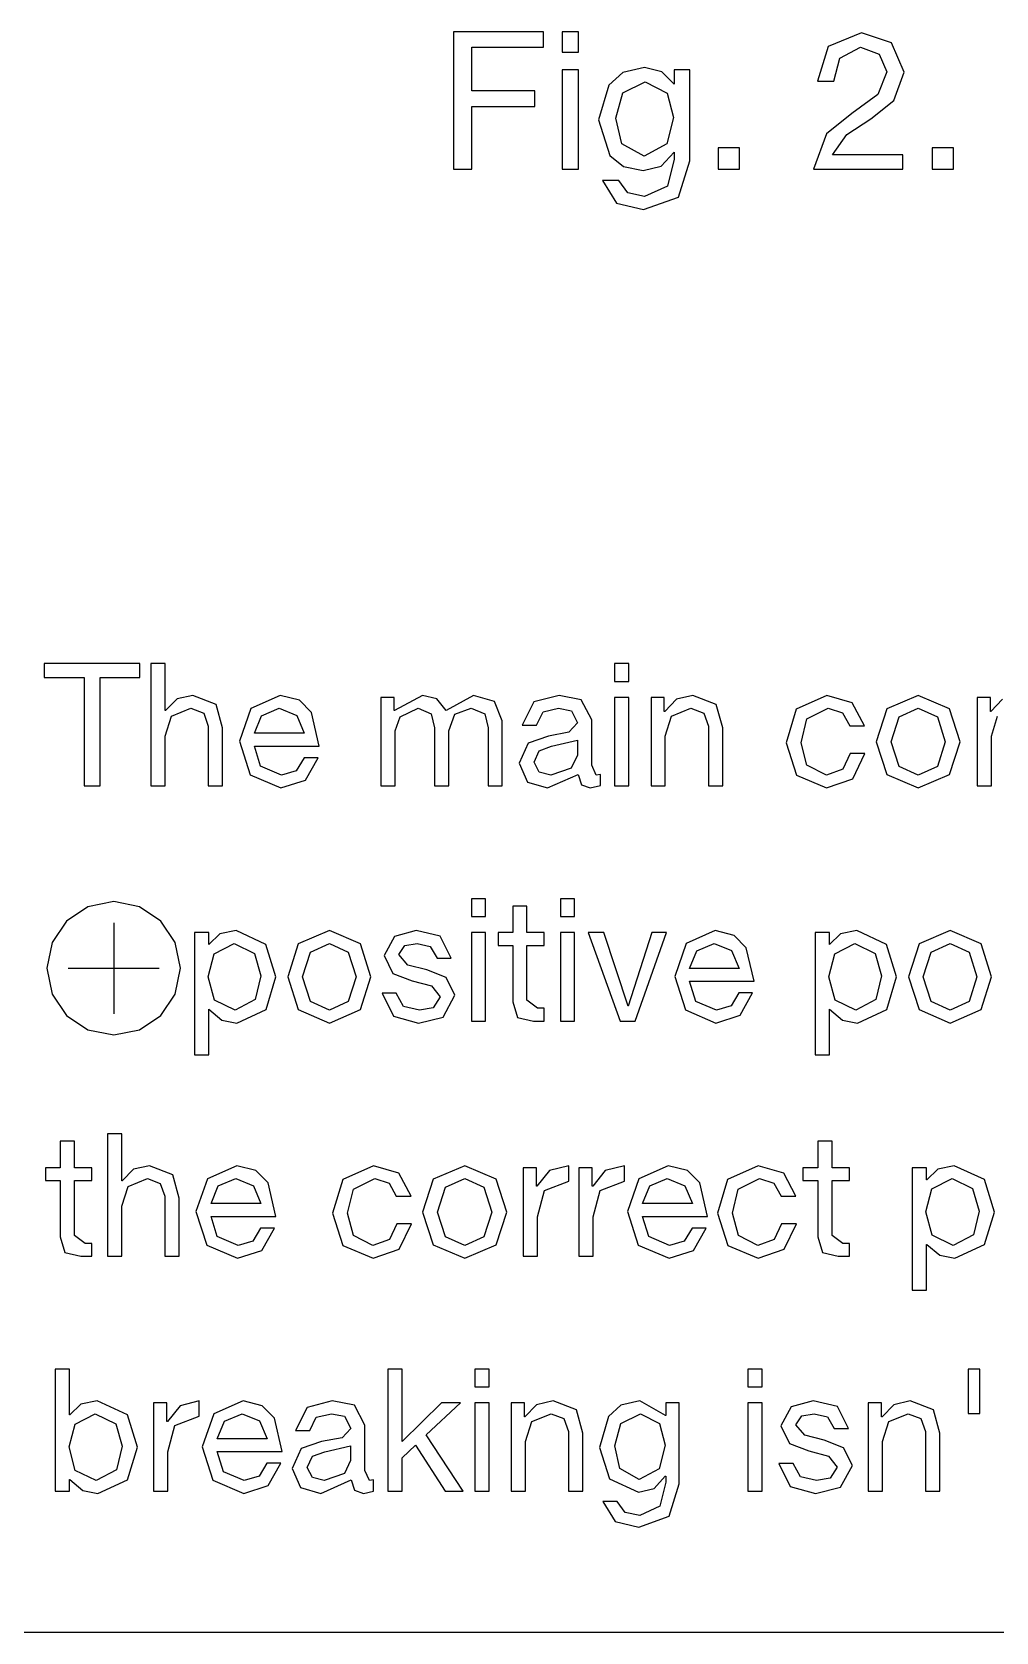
# Model space of a CAD drawing. Extents: x -212 to 220, y 7 to 294.
# Drawn here: x 124.11 to 140.02, y 164.09 to 190.49 of the extents above; entities that cross this region are included whole.
import ezdxf

# ---------------------------------------------------------------- set-up
doc = ezdxf.new("R2010")
doc.units = 0

msp = doc.modelspace()

# ---------------------------------------------------------------- linework, layer by layer
at = {"layer": '1'}
for p, q in [((132.555363, 190.493057), (131.067085, 190.493057)), ((131.067085, 190.493057), (131.067085, 188.227569)), ((132.555363, 190.240878), (132.555363, 190.493057)), ((133.130004, 190.493057), (132.861287, 190.493057)), ((132.861287, 190.493057), (132.861287, 190.162329)), ((133.130004, 190.162329), (133.130004, 190.493057)), ((137.798442, 190.480696), (137.249123, 190.252286)), ((138.297119, 190.312747), (137.798442, 190.480696)), ((131.368875, 189.521544), (131.368875, 190.240878)), ((131.368875, 190.240878), (132.555363, 190.240878)), ((132.861287, 190.162329), (133.130004, 190.162329)), ((137.249123, 190.252286), (137.074974, 189.682813)), ((137.441876, 190.062629), (137.781906, 190.240917)), ((137.781906, 190.240917), (138.088863, 190.129813)), ((138.088863, 190.129813), (138.215987, 189.835774)), ((138.50124, 189.831639), (138.297119, 190.312747)), ((133.130004, 189.868808), (132.861287, 189.868808)), ((132.861287, 189.868808), (132.861287, 188.227569)), ((133.130004, 188.227569), (133.130004, 189.868808)), ((134.21934, 189.906015), (133.862192, 189.825077)), ((134.50511, 189.837802), (134.21934, 189.906015)), ((134.707165, 189.633163), (134.50511, 189.837802)), ((134.967613, 189.868808), (134.711299, 189.868808)), ((134.711299, 189.868808), (134.711299, 189.633163)), ((134.967613, 188.368129), (134.967613, 189.868808)), ((137.343691, 189.682774), (137.441876, 190.062629)), ((138.215987, 189.835774), (138.071293, 189.463189)), ((133.62868, 189.618178), (133.462799, 189.041986)), ((133.862192, 189.825077), (133.62868, 189.618178)), ((133.861223, 189.48847), (134.231743, 189.670371)), ((134.231743, 189.670371), (134.592443, 189.483819)), ((134.711299, 189.633163), (134.707165, 189.633163)), ((137.074974, 189.682813), (137.343691, 189.682774)), ((138.333809, 189.361386), (138.50124, 189.831639)), ((132.410669, 189.521544), (131.368875, 189.521544)), ((132.410669, 189.265231), (132.410669, 189.521544)), ((133.748052, 189.070925), (133.861223, 189.48847)), ((134.592443, 189.483819), (134.698897, 189.083328)), ((138.071293, 189.463189), (137.641346, 189.149513)), ((137.955538, 189.058563), (138.333809, 189.361386)), ((131.368875, 188.227569), (131.368875, 189.265231)), ((131.368875, 189.265231), (132.410669, 189.265231)), ((133.462799, 189.041986), (133.645733, 188.455462)), ((133.846237, 188.64873), (133.748052, 189.070925)), ((134.698897, 189.083328), (134.588309, 188.64873)), ((137.641346, 189.149513), (137.222768, 188.814134)), ((137.555564, 188.803282), (137.955538, 189.058563)), ((137.222768, 188.814134), (137.008828, 188.227608)), ((137.32302, 188.467387), (137.555564, 188.803282)), ((134.211072, 188.446675), (133.846237, 188.64873)), ((134.588309, 188.64873), (134.211072, 188.446675)), ((135.785133, 188.578967), (135.433734, 188.578967)), ((135.433734, 188.578967), (135.433734, 188.227569)), ((135.785133, 188.227569), (135.785133, 188.578967)), ((139.315659, 188.578967), (138.96426, 188.578967)), ((138.96426, 188.578967), (138.96426, 188.227569)), ((139.315659, 188.227569), (139.315659, 188.578967)), ((133.645733, 188.455462), (133.874401, 188.274014)), ((133.874401, 188.274014), (134.194536, 188.2069)), ((134.194536, 188.2069), (134.494258, 188.28183)), ((134.211072, 188.446675), (134.211072, 188.446675)), ((134.494258, 188.28183), (134.707165, 188.508686)), ((134.711299, 188.397068), (134.597094, 187.949034)), ((134.707165, 188.508686), (134.711299, 188.508686)), ((134.711299, 188.508686), (134.711299, 188.397068)), ((134.780545, 187.765066), (134.967613, 188.368129)), ((138.48057, 188.467387), (137.32302, 188.467387)), ((138.48057, 188.227608), (138.48057, 188.467387)), ((131.067085, 188.227569), (131.368875, 188.227569)), ((132.861287, 188.227569), (133.130004, 188.227569)), ((133.793528, 188.041536), (133.524811, 188.041536)), ((133.524811, 188.041536), (133.755287, 187.668431)), ((133.944422, 187.836379), (133.793528, 188.041536)), ((135.433734, 188.227569), (135.785133, 188.227569)), ((137.008828, 188.227608), (138.48057, 188.227608)), ((138.96426, 188.227569), (139.315659, 188.227569)), ((134.21934, 187.776953), (133.944422, 187.836379)), ((134.202804, 187.561978), (134.780545, 187.765066)), ((134.597094, 187.949034), (134.21934, 187.776953)), ((133.755287, 187.668431), (134.202804, 187.561978)), ((125.893993, 180.070379), (124.314765, 180.070379)), ((124.314765, 180.070379), (124.314765, 179.843003)), ((125.893993, 179.843003), (125.893993, 180.070379)), ((126.311538, 180.070379), (126.075894, 180.070379)), ((126.075894, 180.070379), (126.075894, 178.052938)), ((126.311538, 179.297302), (126.311538, 180.070379)), ((133.960666, 180.070379), (133.725023, 180.070379)), ((133.725023, 180.070379), (133.725023, 179.776858)), ((133.960666, 179.776858), (133.960666, 180.070379)), ((124.314765, 179.843003), (124.976222, 179.843003)), ((124.976222, 179.843003), (124.976222, 178.052938)), ((125.23667, 178.052938), (125.23667, 179.843003)), ((125.23667, 179.843003), (125.893993, 179.843003)), ((126.766289, 179.545348), (126.506874, 179.487988)), ((127.153345, 179.396521), (126.766289, 179.545348)), ((128.209092, 179.545348), (127.724885, 179.329858)), ((128.524963, 179.464862), (128.209092, 179.545348)), ((130.554163, 179.545348), (130.095278, 179.297302)), ((130.795492, 179.487988), (130.554163, 179.545348)), ((131.397521, 179.545348), (130.946904, 179.297302)), ((131.742202, 179.44768), (131.397521, 179.545348)), ((132.810351, 179.545348), (132.393324, 179.437862)), ((133.175186, 179.473518), (132.810351, 179.545348)), ((133.725023, 179.776858), (133.960666, 179.776858)), ((135.01693, 179.545348), (134.746663, 179.48127)), ((135.403986, 179.396521), (135.01693, 179.545348)), ((137.228677, 179.545348), (136.722766, 179.319006)), ((137.647255, 179.425459), (137.228677, 179.545348)), ((138.734525, 179.545348), (138.216728, 179.324174)), ((139.252321, 179.324174), (138.734525, 179.545348)), ((126.315672, 179.297302), (126.311538, 179.297302)), ((126.506874, 179.487988), (126.315672, 179.297302)), ((126.415407, 179.204285), (126.733216, 179.334509)), ((126.733216, 179.334509), (126.946123, 179.254411)), ((127.258248, 179.012049), (127.153345, 179.396521)), ((127.724885, 179.329858), (127.535233, 178.788808)), ((127.902652, 179.21152), (128.192556, 179.334509)), ((128.192556, 179.334509), (128.482977, 179.21462)), ((128.726888, 179.261129), (128.524963, 179.464862)), ((130.087009, 179.512275), (129.867901, 179.512275)), ((129.867901, 179.512275), (129.867902, 178.052938)), ((130.087009, 179.297302), (130.087009, 179.512275)), ((130.095278, 179.297302), (130.087009, 179.297302)), ((130.188295, 179.190332), (130.483884, 179.334509)), ((130.483884, 179.334509), (130.697307, 179.243042)), ((130.946904, 179.297302), (130.795492, 179.487988)), ((131.089013, 179.23374), (131.360314, 179.334509)), ((131.360314, 179.334509), (131.585623, 179.239942)), ((131.872943, 179.12367), (131.742202, 179.44768)), ((132.393324, 179.437862), (132.202638, 179.057524)), ((132.438282, 179.057524), (132.546803, 179.276632)), ((132.546803, 179.276632), (132.797949, 179.334509)), ((132.797949, 179.334509), (133.012923, 179.291618)), ((133.012923, 179.291618), (133.116275, 179.090597)), ((133.347785, 179.14434), (133.175186, 179.473518)), ((133.960666, 179.512275), (133.725023, 179.512275)), ((133.725023, 179.512275), (133.725023, 178.052938)), ((133.960666, 178.052938), (133.960666, 179.512275)), ((134.545641, 179.512275), (134.326534, 179.512275)), ((134.326534, 179.512275), (134.326535, 178.052938)), ((134.545641, 179.280766), (134.545641, 179.512275)), ((134.553911, 179.280766), (134.545641, 179.280766)), ((134.746663, 179.48127), (134.553911, 179.280766)), ((134.666048, 179.204285), (134.983858, 179.334509)), ((134.983858, 179.334509), (135.196764, 179.254411)), ((135.508889, 179.012049), (135.403986, 179.396521)), ((136.722766, 179.319006), (136.554818, 178.764003)), ((136.898982, 179.160877), (137.249347, 179.334509)), ((137.249347, 179.334509), (137.486025, 179.258028)), ((137.848793, 179.045122), (137.647255, 179.425459)), ((138.216728, 179.324174), (138.039995, 178.78054)), ((138.418266, 179.190849), (138.734525, 179.334509)), ((138.734525, 179.334509), (139.050784, 179.190849)), ((139.429054, 178.78054), (139.252321, 179.324174)), ((139.925146, 179.512275), (139.706038, 179.512275)), ((139.706038, 179.512275), (139.706039, 178.052938)), ((139.925146, 179.280766), (139.925146, 179.512275)), ((139.933415, 179.280766), (139.925146, 179.280766)), ((140.126168, 179.48127), (139.933415, 179.280766)), ((126.311538, 178.875624), (126.415407, 179.204285)), ((126.946123, 179.254411), (127.022604, 179.040988)), ((127.022604, 179.040988), (127.022604, 178.052938)), ((127.258248, 178.052938), (127.258248, 179.012049)), ((127.783279, 178.921099), (127.902652, 179.21152)), ((128.482977, 179.21462), (128.605966, 178.921099)), ((128.854012, 178.71026), (128.726888, 179.261129)), ((130.103546, 178.96244), (130.188295, 179.190332)), ((130.697307, 179.243042), (130.7526, 179.012049)), ((130.7526, 179.012049), (130.7526, 178.052938)), ((130.988245, 178.96244), (131.089013, 179.23374)), ((131.585623, 179.239942), (131.637299, 179.012049)), ((131.637299, 179.012049), (131.637299, 178.052938)), ((131.872943, 178.052938), (131.872943, 179.12367)), ((132.202638, 179.057524), (132.438282, 179.057524)), ((133.116275, 179.090597), (132.972098, 178.936602)), ((133.347785, 178.396069), (133.347785, 179.14434)), ((134.562179, 178.875624), (134.666048, 179.204285)), ((135.196764, 179.254411), (135.273245, 179.040988)), ((135.273245, 179.040988), (135.273245, 178.052938)), ((135.508889, 178.052938), (135.508889, 179.012049)), ((136.802864, 178.764003), (136.898982, 179.160877)), ((137.486025, 179.258028), (137.60488, 179.045122)), ((137.60488, 179.045122), (137.848793, 179.045122)), ((138.288041, 178.78054), (138.418266, 179.190849)), ((139.050784, 179.190849), (139.181008, 178.78054)), ((139.941684, 178.875624), (140.045553, 179.204285)), ((126.311538, 178.052938), (126.311538, 178.875624)), ((127.535233, 178.788808), (127.712483, 178.236906)), ((128.605966, 178.921099), (127.783279, 178.921099)), ((130.103546, 178.052938), (130.103546, 178.96244)), ((130.988245, 178.052938), (130.988245, 178.96244)), ((132.299273, 178.759352), (132.148895, 178.429141)), ((132.632585, 178.875624), (132.299273, 178.759352)), ((132.972098, 178.936602), (132.632585, 178.875624)), ((132.686328, 178.706126), (133.112141, 178.805344)), ((133.112141, 178.805344), (133.112141, 178.561432)), ((134.562179, 178.052938), (134.562179, 178.875624)), ((136.554818, 178.764003), (136.725349, 178.229154)), ((136.900015, 178.396585), (136.802864, 178.764003)), ((138.039995, 178.78054), (138.216728, 178.240523)), ((138.039995, 178.78054), (138.039995, 178.78054)), ((138.418266, 178.373848), (138.288041, 178.78054)), ((138.288041, 178.78054), (138.288041, 178.78054)), ((139.181008, 178.78054), (139.050784, 178.373848)), ((139.252321, 178.240523), (139.429054, 178.78054)), ((139.941684, 178.052938), (139.941684, 178.875624)), ((127.885598, 178.375915), (127.783279, 178.71026)), ((127.783279, 178.71026), (128.854012, 178.71026)), ((128.601832, 178.515957), (128.473158, 178.302018)), ((128.833342, 178.515957), (128.601832, 178.515957)), ((128.623536, 178.146989), (128.833342, 178.515957)), ((132.396941, 178.445678), (132.482724, 178.633262)), ((132.482724, 178.633262), (132.686328, 178.706126)), ((133.112141, 178.561432), (133.009305, 178.346459)), ((137.613149, 178.586237), (137.491193, 178.326306)), ((137.857061, 178.586237), (137.613149, 178.586237)), ((137.655523, 178.169727), (137.857061, 178.586237)), ((127.712483, 178.236906), (128.221495, 178.019865)), ((128.229763, 178.230705), (127.885598, 178.375915)), ((128.473158, 178.302018), (128.229763, 178.230705)), ((132.148895, 178.429141), (132.288421, 178.114433)), ((132.481173, 178.27928), (132.396941, 178.445678)), ((132.673926, 178.230705), (132.481173, 178.27928)), ((132.620183, 178.019865), (133.124544, 178.243107)), ((133.009305, 178.346459), (132.673926, 178.230705)), ((133.124544, 178.243107), (133.178804, 178.072575)), ((133.422199, 178.230705), (133.347785, 178.396069)), ((133.492479, 178.243107), (133.422199, 178.230705)), ((133.492479, 178.057072), (133.492479, 178.243107)), ((136.725349, 178.229154), (137.224542, 178.019865)), ((137.220409, 178.230705), (136.900015, 178.396585)), ((137.491193, 178.326306), (137.220409, 178.230705)), ((138.216728, 178.240523), (138.734525, 178.019865)), ((138.734525, 178.230705), (138.418266, 178.373848)), ((139.050784, 178.373848), (138.734525, 178.230705)), ((138.734525, 178.019865), (139.252321, 178.240523)), ((124.976222, 178.052938), (125.23667, 178.052938)), ((126.075894, 178.052938), (126.311538, 178.052938)), ((127.022604, 178.052938), (127.258248, 178.052938)), ((128.221495, 178.019865), (128.623536, 178.146989)), ((129.867902, 178.052938), (130.103546, 178.052938)), ((130.7526, 178.052938), (130.988245, 178.052938)), ((131.637299, 178.052938), (131.872943, 178.052938)), ((132.288421, 178.114433), (132.620183, 178.019865)), ((133.178804, 178.072575), (133.322981, 178.019865)), ((133.322981, 178.019865), (133.492479, 178.057072)), ((133.725023, 178.052938), (133.960666, 178.052938)), ((134.326535, 178.052938), (134.562179, 178.052938)), ((135.273245, 178.052938), (135.508889, 178.052938)), ((137.224542, 178.019865), (137.655523, 178.169727)), ((139.706039, 178.052938), (139.941684, 178.052938)), ((125.461, 176.142917), (125.03285, 176.056476)), ((125.88915, 176.056476), (125.461, 176.142917)), ((131.595958, 176.190039), (131.364448, 176.190039)), ((131.364448, 176.190039), (131.364448, 175.896518)), ((131.595958, 175.896518), (131.595958, 176.190039)), ((133.066666, 176.190039), (132.835156, 176.190039)), ((132.835156, 176.190039), (132.835156, 175.896518)), ((133.066666, 175.896518), (133.066666, 176.190039)), ((125.03285, 176.056476), (124.683215, 175.820744)), ((126.238785, 175.820744), (125.88915, 176.056476)), ((131.364448, 175.896518), (131.595958, 175.896518)), ((132.278085, 176.07015), (132.046575, 176.07015)), ((132.046575, 176.07015), (132.046575, 175.631934)), ((132.278085, 175.631934), (132.278085, 176.07015)), ((132.835156, 175.896518), (133.066666, 175.896518)), ((124.683215, 175.820744), (124.447483, 175.471109)), ((125.461, 175.793), (125.461, 174.292992)), ((126.474517, 175.471109), (126.238785, 175.820744)), ((127.028805, 175.631934), (126.793161, 175.631934)), ((126.793161, 175.631934), (126.793161, 173.614489)), ((127.028805, 175.433497), (127.028805, 175.631934)), ((127.213289, 175.609714), (127.032939, 175.433497)), ((127.483556, 175.665007), (127.213289, 175.609714)), ((127.972931, 175.436081), (127.483556, 175.665007)), ((129.019377, 175.665007), (128.507264, 175.443832)), ((129.531489, 175.443832), (129.019377, 175.665007)), ((130.450811, 175.665007), (130.093211, 175.568373)), ((130.848719, 175.570956), (130.450811, 175.665007)), ((131.595958, 175.631934), (131.364448, 175.631934)), ((131.364448, 175.631934), (131.364448, 174.172594)), ((131.595958, 174.172594), (131.595958, 175.631934)), ((132.046575, 175.631934), (131.806797, 175.631934)), ((131.806797, 175.631934), (131.806797, 175.421095)), ((132.563339, 175.631934), (132.278085, 175.631934)), ((132.563339, 175.421095), (132.563339, 175.631934)), ((133.066666, 175.631934), (132.835156, 175.631934)), ((132.835156, 175.631934), (132.835156, 174.172594)), ((133.066666, 174.172594), (133.066666, 175.631934)), ((133.550356, 175.631934), (133.289907, 175.631934)), ((133.289907, 175.631934), (133.814938, 174.172594)), ((133.94723, 174.416506), (133.550356, 175.631934)), ((134.33997, 175.631934), (133.951364, 174.416506)), ((134.067119, 174.172594), (134.583883, 175.631934)), ((134.583883, 175.631934), (134.33997, 175.631934)), ((135.385899, 175.665007), (134.907376, 175.449517)), ((135.698799, 175.584521), (135.385899, 175.665007)), ((135.898529, 175.380787), (135.698799, 175.584521)), ((137.270018, 175.631934), (137.034374, 175.631934)), ((137.034374, 175.631934), (137.034374, 173.614489)), ((137.270018, 175.433497), (137.270018, 175.631934)), ((137.454503, 175.609714), (137.274152, 175.433497)), ((137.72477, 175.665007), (137.454503, 175.609714)), ((138.214145, 175.436081), (137.72477, 175.665007)), ((139.260589, 175.665007), (138.748477, 175.443832)), ((139.772702, 175.443832), (139.260589, 175.665007)), ((124.447483, 175.471109), (124.361041, 175.042959)), ((126.560959, 175.042959), (126.474517, 175.471109)), ((127.032939, 175.433497), (127.028805, 175.433497)), ((127.119238, 175.281569), (127.450484, 175.454168)), ((127.450484, 175.454168), (127.782762, 175.28777)), ((128.136745, 174.900197), (127.972931, 175.436081)), ((128.507264, 175.443832), (128.333115, 174.900197)), ((128.706735, 175.310507), (129.019377, 175.454168)), ((129.019377, 175.454168), (129.332018, 175.310507)), ((129.705638, 174.900197), (129.531489, 175.443832)), ((130.093211, 175.568373), (129.921645, 175.251596)), ((130.165557, 175.268133), (130.263742, 175.416961)), ((130.263742, 175.416961), (130.467347, 175.454168)), ((130.467347, 175.454168), (130.683871, 175.401975)), ((130.683871, 175.401975), (130.798076, 175.210255)), ((131.029586, 175.210255), (130.848719, 175.570956)), ((131.806797, 175.421095), (132.046575, 175.421095)), ((132.046575, 175.421095), (132.046575, 174.49092)), ((132.278085, 174.515725), (132.278085, 175.421095)), ((132.278085, 175.421095), (132.563339, 175.421095)), ((134.907376, 175.449517), (134.720308, 174.908465)), ((134.96422, 175.040757), (135.081525, 175.331178)), ((135.081525, 175.331178), (135.369362, 175.454168)), ((135.369362, 175.454168), (135.656166, 175.334279)), ((135.656166, 175.334279), (135.778639, 175.040757)), ((136.026686, 174.829917), (135.898529, 175.380787)), ((137.274152, 175.433497), (137.270018, 175.433497)), ((137.360451, 175.281569), (137.691696, 175.454168)), ((137.691696, 175.454168), (138.023975, 175.28777)), ((138.377959, 174.900197), (138.214145, 175.436081)), ((138.748477, 175.443832), (138.574328, 174.900197)), ((138.947948, 175.310507), (139.260589, 175.454168)), ((139.260589, 175.454168), (139.573231, 175.310507)), ((139.946851, 174.900197), (139.772702, 175.443832)), ((127.020537, 174.904331), (127.119238, 175.281569)), ((127.782762, 175.28777), (127.888699, 174.916733)), ((128.577027, 174.900197), (128.706735, 175.310507)), ((129.332018, 175.310507), (129.461726, 174.900197)), ((129.921645, 175.251596), (130.066339, 174.959625)), ((130.316452, 175.097084), (130.165557, 175.268133)), ((130.628577, 175.015952), (130.316452, 175.097084)), ((130.798076, 175.210255), (131.029586, 175.210255)), ((137.261749, 174.904331), (137.360451, 175.281569)), ((138.023975, 175.28777), (138.129912, 174.916733)), ((138.81824, 174.900197), (138.947948, 175.310507)), ((139.573231, 175.310507), (139.702939, 174.900197)), ((124.361041, 175.042959), (124.447483, 174.614809)), ((124.711, 175.043), (126.211008, 175.043)), ((126.474517, 174.614809), (126.560959, 175.042959)), ((127.122856, 174.518825), (127.020537, 174.904331)), ((127.888699, 174.916733), (127.795681, 174.526577)), ((127.888699, 174.916733), (127.888699, 174.916733)), ((127.975515, 174.36483), (128.136745, 174.900197)), ((128.333115, 174.900197), (128.507264, 174.360179)), ((128.333115, 174.900197), (128.333115, 174.900197)), ((128.706735, 174.493504), (128.577027, 174.900197)), ((128.577027, 174.900197), (128.577027, 174.900197)), ((129.461726, 174.900197), (129.332018, 174.493504)), ((129.531489, 174.360179), (129.705638, 174.900197)), ((130.066339, 174.959625), (130.384665, 174.838185)), ((130.384665, 174.838185), (130.702991, 174.753436)), ((130.948454, 174.892446), (130.628577, 175.015952)), ((131.091597, 174.598407), (130.948454, 174.892446)), ((134.720308, 174.908465), (134.894975, 174.356562)), ((135.778639, 175.040757), (134.96422, 175.040757)), ((135.066023, 174.495571), (134.96422, 174.829917)), ((134.96422, 174.829917), (136.026686, 174.829917)), ((137.364068, 174.518825), (137.261749, 174.904331)), ((138.129912, 174.916733), (138.036894, 174.526577)), ((138.129912, 174.916733), (138.129912, 174.916733)), ((138.216729, 174.36483), (138.377959, 174.900197)), ((138.574328, 174.900197), (138.748477, 174.360179)), ((138.574328, 174.900197), (138.574328, 174.900197)), ((138.947948, 174.493504), (138.81824, 174.900197)), ((138.81824, 174.900197), (138.81824, 174.900197)), ((139.702939, 174.900197), (139.573231, 174.493504)), ((139.772702, 174.360179), (139.946851, 174.900197)), ((124.447483, 174.614809), (124.683215, 174.265174)), ((126.238785, 174.265174), (126.474517, 174.614809)), ((127.795681, 174.526577), (127.46702, 174.35036)), ((129.892706, 174.63148), (130.077708, 174.250625)), ((130.124216, 174.63148), (129.892706, 174.63148)), ((130.244622, 174.410305), (130.124216, 174.63148)), ((130.702991, 174.753436), (130.847685, 174.569468)), ((130.847685, 174.569468), (130.73038, 174.390151)), ((130.898844, 174.23874), (131.091597, 174.598407)), ((135.774505, 174.635614), (135.646348, 174.421674)), ((136.001881, 174.635614), (135.774505, 174.635614)), ((135.796209, 174.266645), (136.001881, 174.635614)), ((138.036894, 174.526577), (137.708233, 174.35036)), ((124.683215, 174.265174), (125.03285, 174.029441)), ((125.88915, 174.029441), (126.238785, 174.265174)), ((127.028805, 173.614489), (127.028805, 174.366897)), ((127.028805, 174.366897), (127.032939, 174.366897)), ((127.032939, 174.366897), (127.245329, 174.188097)), ((127.46702, 174.35036), (127.122856, 174.518825)), ((127.491825, 174.139521), (127.975515, 174.36483)), ((128.507264, 174.360179), (129.019377, 174.139521)), ((129.019377, 174.35036), (128.706735, 174.493504)), ((129.332018, 174.493504), (129.019377, 174.35036)), ((129.019377, 174.139521), (129.531489, 174.360179)), ((130.504554, 174.35036), (130.244622, 174.410305)), ((130.73038, 174.390151), (130.504554, 174.35036)), ((132.046575, 174.49092), (132.124607, 174.230988)), ((132.455852, 174.383433), (132.278085, 174.515725)), ((132.563339, 174.383433), (132.455852, 174.383433)), ((132.563339, 174.172594), (132.563339, 174.383433)), ((133.951364, 174.416506), (133.94723, 174.416506)), ((134.894975, 174.356562), (135.398301, 174.139521)), ((135.40657, 174.35036), (135.066023, 174.495571)), ((135.398301, 174.139521), (135.796209, 174.266645)), ((135.646348, 174.421674), (135.40657, 174.35036)), ((137.270018, 173.614489), (137.270018, 174.366897)), ((137.270018, 174.366897), (137.274152, 174.366897)), ((137.274152, 174.366897), (137.486542, 174.188097)), ((137.708233, 174.35036), (137.364068, 174.518825)), ((137.733038, 174.139521), (138.216729, 174.36483)), ((138.748477, 174.360179), (139.260589, 174.139521)), ((139.260589, 174.35036), (138.947948, 174.493504)), ((139.573231, 174.493504), (139.260589, 174.35036)), ((139.260589, 174.139521), (139.772702, 174.360179)), ((125.03285, 174.029441), (125.461, 173.943)), ((125.461, 173.943), (125.88915, 174.029441)), ((127.245329, 174.188097), (127.491825, 174.139521)), ((130.077708, 174.250625), (130.492152, 174.139521)), ((130.492152, 174.139521), (130.898844, 174.23874)), ((131.364448, 174.172594), (131.595958, 174.172594)), ((132.124607, 174.230988), (132.385572, 174.172594)), ((132.385572, 174.172594), (132.563339, 174.172594)), ((132.835156, 174.172594), (133.066666, 174.172594)), ((133.814938, 174.172594), (134.067119, 174.172594)), ((137.486542, 174.188097), (137.733038, 174.139521)), ((125.461, 173.943), (125.461, 173.943)), ((126.793161, 173.614489), (127.028805, 173.614489)), ((137.034374, 173.614489), (137.270018, 173.614489)), ((124.814992, 172.189834), (124.579348, 172.189834)), ((124.579348, 172.189834), (124.579348, 171.75162)), ((124.814992, 171.75162), (124.814992, 172.189834)), ((125.595304, 172.309723), (125.35966, 172.309723)), ((125.35966, 172.309723), (125.35966, 170.292283)), ((125.595304, 171.536647), (125.595304, 172.309723)), ((137.313426, 172.189834), (137.077782, 172.189834)), ((137.077782, 172.189834), (137.077782, 171.75162)), ((137.313426, 171.75162), (137.313426, 172.189834)), ((124.579348, 171.75162), (124.335435, 171.75162)), ((124.335435, 171.75162), (124.335435, 171.540781)), ((125.100245, 171.75162), (124.814992, 171.75162)), ((125.100245, 171.540781), (125.100245, 171.75162)), ((125.79064, 171.727332), (125.599438, 171.536647)), ((126.050056, 171.784693), (125.79064, 171.727332)), ((126.437111, 171.635865), (126.050056, 171.784693)), ((126.542014, 171.251394), (126.437111, 171.635865)), ((127.492858, 171.784693), (127.008651, 171.569203)), ((127.80873, 171.704207), (127.492858, 171.784693)), ((128.010654, 171.500473), (127.80873, 171.704207)), ((129.746979, 171.784693), (129.241068, 171.558351)), ((130.165558, 171.664804), (129.746979, 171.784693)), ((130.367095, 171.284467), (130.165558, 171.664804)), ((131.252827, 171.784693), (130.735031, 171.563518)), ((131.770624, 171.563518), (131.252827, 171.784693)), ((132.435181, 171.75162), (132.216073, 171.75162)), ((132.216073, 171.75162), (132.216074, 170.292283)), ((132.435181, 171.445697), (132.435181, 171.75162)), ((132.651705, 171.705111), (132.44345, 171.445697)), ((132.968481, 171.784693), (132.651705, 171.705111)), ((132.968481, 171.532513), (132.968481, 171.784693)), ((133.356053, 171.75162), (133.136946, 171.75162)), ((133.136946, 171.75162), (133.136946, 170.292283)), ((133.356053, 171.445697), (133.356053, 171.75162)), ((133.572577, 171.705111), (133.364322, 171.445697)), ((133.889353, 171.784693), (133.572577, 171.705111)), ((133.889353, 171.532513), (133.889353, 171.784693)), ((134.611788, 171.784693), (134.127581, 171.569203)), ((134.927659, 171.704207), (134.611788, 171.784693)), ((135.129584, 171.500473), (134.927659, 171.704207)), ((136.096965, 171.784693), (135.591054, 171.558351)), ((136.515544, 171.664804), (136.096965, 171.784693)), ((136.717081, 171.284467), (136.515544, 171.664804)), ((137.077782, 171.75162), (136.83387, 171.75162)), ((136.83387, 171.75162), (136.83387, 171.540781)), ((137.598679, 171.75162), (137.313426, 171.75162)), ((137.598679, 171.540781), (137.598679, 171.75162)), ((138.87095, 171.75162), (138.635306, 171.75162)), ((138.635306, 171.75162), (138.635306, 169.734179)), ((138.87095, 171.553183), (138.87095, 171.75162)), ((139.059053, 171.729399), (138.875085, 171.553183)), ((139.329837, 171.784693), (139.059053, 171.729399)), ((139.826446, 171.555767), (139.329837, 171.784693)), ((124.335435, 171.540781), (124.579348, 171.540781)), ((124.579348, 171.540781), (124.579348, 170.610608)), ((124.814992, 170.635413), (124.814992, 171.540781)), ((124.814992, 171.540781), (125.100245, 171.540781)), ((125.599438, 171.536647), (125.595304, 171.536647)), ((125.595304, 171.114969), (125.699173, 171.443629)), ((125.699173, 171.443629), (126.016983, 171.573854)), ((126.016983, 171.573854), (126.229889, 171.493755)), ((126.229889, 171.493755), (126.30637, 171.280333)), ((127.008651, 171.569203), (126.818999, 171.028152)), ((127.067046, 171.160444), (127.186418, 171.450864)), ((127.186418, 171.450864), (127.476322, 171.573854)), ((127.476322, 171.573854), (127.766743, 171.453965)), ((127.766743, 171.453965), (127.889733, 171.160444)), ((128.137779, 170.949605), (128.010654, 171.500473)), ((129.241068, 171.558351), (129.07312, 171.003348)), ((129.321166, 171.003348), (129.417284, 171.400221)), ((129.417284, 171.400221), (129.76765, 171.573854)), ((129.76765, 171.573854), (130.004327, 171.497373)), ((130.004327, 171.497373), (130.123183, 171.284467)), ((130.735031, 171.563518), (130.558298, 171.019884)), ((130.806344, 171.019884), (130.936568, 171.430194)), ((130.936568, 171.430194), (131.252827, 171.573854)), ((131.252827, 171.573854), (131.569086, 171.430194)), ((131.569086, 171.430194), (131.699311, 171.019884)), ((131.947357, 171.019884), (131.770624, 171.563518)), ((132.44345, 171.445697), (132.435181, 171.445697)), ((132.451718, 170.941336), (132.567473, 171.37645)), ((132.567473, 171.37645), (132.968481, 171.532513)), ((133.364322, 171.445697), (133.356053, 171.445697)), ((133.37259, 170.941336), (133.488345, 171.37645)), ((133.488345, 171.37645), (133.889353, 171.532513)), ((134.127581, 171.569203), (133.937929, 171.028152)), ((134.185975, 171.160444), (134.305347, 171.450864)), ((134.305347, 171.450864), (134.595251, 171.573854)), ((134.595251, 171.573854), (134.885672, 171.453965)), ((134.885672, 171.453965), (135.008662, 171.160444)), ((135.256708, 170.949605), (135.129584, 171.500473)), ((135.591054, 171.558351), (135.423106, 171.003348)), ((135.671152, 171.003348), (135.76727, 171.400221)), ((135.76727, 171.400221), (136.117636, 171.573854)), ((136.117636, 171.573854), (136.354313, 171.497373)), ((136.354313, 171.497373), (136.473169, 171.284467)), ((136.83387, 171.540781), (137.077782, 171.540781)), ((137.077782, 171.540781), (137.077782, 170.610608)), ((137.313426, 170.635413), (137.313426, 171.540781)), ((137.313426, 171.540781), (137.598679, 171.540781)), ((138.862682, 171.024018), (138.9619, 171.401255)), ((138.875085, 171.553183), (138.87095, 171.553183)), ((138.9619, 171.401255), (139.296763, 171.573854)), ((139.296763, 171.573854), (139.632659, 171.407456)), ((139.632659, 171.407456), (139.739112, 171.036421)), ((139.991293, 171.019884), (139.826446, 171.555767)), ((125.595304, 170.292283), (125.595304, 171.114969)), ((126.30637, 171.280333), (126.30637, 170.292283)), ((126.542014, 170.292283), (126.542014, 171.251394)), ((127.889733, 171.160444), (127.067046, 171.160444)), ((130.123183, 171.284467), (130.367095, 171.284467)), ((135.008662, 171.160444), (134.185975, 171.160444)), ((136.473169, 171.284467), (136.717081, 171.284467)), ((126.818999, 171.028152), (126.996249, 170.47625)), ((127.169365, 170.615259), (127.067046, 170.949605)), ((127.067046, 170.949605), (128.137779, 170.949605)), ((129.07312, 171.003348), (129.243652, 170.468499)), ((129.418318, 170.63593), (129.321166, 171.003348)), ((130.131451, 170.825582), (130.009495, 170.56565)), ((130.375363, 170.825582), (130.131451, 170.825582)), ((130.173826, 170.409071), (130.375363, 170.825582)), ((130.558298, 171.019884), (130.735031, 170.479868)), ((130.558298, 171.019884), (130.558298, 171.019884)), ((130.936568, 170.613192), (130.806344, 171.019884)), ((130.806344, 171.019884), (130.806344, 171.019884)), ((131.699311, 171.019884), (131.569086, 170.613192)), ((131.770624, 170.479868), (131.947357, 171.019884)), ((132.451718, 170.292283), (132.451718, 170.941336)), ((133.37259, 170.292283), (133.37259, 170.941336)), ((133.937929, 171.028152), (134.115179, 170.47625)), ((134.288294, 170.615259), (134.185975, 170.949605)), ((134.185975, 170.949605), (135.256708, 170.949605)), ((135.423106, 171.003348), (135.593638, 170.468499)), ((135.768304, 170.63593), (135.671152, 171.003348)), ((136.481437, 170.825582), (136.359481, 170.56565)), ((136.725349, 170.825582), (136.481437, 170.825582)), ((136.523812, 170.409071), (136.725349, 170.825582)), ((138.965518, 170.638514), (138.862682, 171.024018)), ((139.739112, 171.036421), (139.645578, 170.646265)), ((139.739112, 171.036421), (139.739112, 171.036421)), ((139.827479, 170.484518), (139.991293, 171.019884)), ((124.579348, 170.610608), (124.657379, 170.350677)), ((124.992758, 170.503122), (124.814992, 170.635413)), ((127.513529, 170.470049), (127.169365, 170.615259)), ((127.885598, 170.755302), (127.756924, 170.541362)), ((128.117108, 170.755302), (127.885598, 170.755302)), ((127.907302, 170.386334), (128.117108, 170.755302)), ((129.738711, 170.470049), (129.418318, 170.63593)), ((130.009495, 170.56565), (129.738711, 170.470049)), ((131.252827, 170.470049), (130.936568, 170.613192)), ((131.569086, 170.613192), (131.252827, 170.470049)), ((134.632458, 170.470049), (134.288294, 170.615259)), ((135.004528, 170.755302), (134.875854, 170.541362)), ((135.236038, 170.755302), (135.004528, 170.755302)), ((135.026232, 170.386334), (135.236038, 170.755302)), ((136.088697, 170.470049), (135.768304, 170.63593)), ((136.359481, 170.56565), (136.088697, 170.470049)), ((137.077782, 170.610608), (137.155813, 170.350677)), ((137.491193, 170.503122), (137.313426, 170.635413)), ((139.313299, 170.470049), (138.965518, 170.638514)), ((139.645578, 170.646265), (139.313299, 170.470049)), ((124.657379, 170.350677), (124.918344, 170.292283)), ((125.100245, 170.503122), (124.992758, 170.503122)), ((125.100245, 170.292283), (125.100245, 170.503122)), ((126.996249, 170.47625), (127.505261, 170.25921)), ((127.505261, 170.25921), (127.907302, 170.386334)), ((127.756924, 170.541362), (127.513529, 170.470049)), ((129.243652, 170.468499), (129.742845, 170.25921)), ((129.742845, 170.25921), (130.173826, 170.409071)), ((130.735031, 170.479868), (131.252827, 170.25921)), ((131.252827, 170.25921), (131.770624, 170.479868)), ((134.115179, 170.47625), (134.62419, 170.25921)), ((134.62419, 170.25921), (135.026232, 170.386334)), ((134.875854, 170.541362), (134.632458, 170.470049)), ((135.593638, 170.468499), (136.092831, 170.25921)), ((136.092831, 170.25921), (136.523812, 170.409071)), ((137.155813, 170.350677), (137.416778, 170.292283)), ((137.598679, 170.503122), (137.491193, 170.503122)), ((137.598679, 170.292283), (137.598679, 170.503122)), ((138.87095, 169.734179), (138.87095, 170.486585)), ((138.87095, 170.486585), (138.875085, 170.486585)), ((138.875085, 170.486585), (139.089542, 170.307786)), ((139.089542, 170.307786), (139.338105, 170.25921)), ((139.338105, 170.25921), (139.827479, 170.484518)), ((124.918344, 170.292283), (125.100245, 170.292283)), ((125.35966, 170.292283), (125.595304, 170.292283)), ((126.30637, 170.292283), (126.542014, 170.292283)), ((132.216074, 170.292283), (132.451718, 170.292283)), ((133.136946, 170.292283), (133.37259, 170.292283)), ((137.416778, 170.292283), (137.598679, 170.292283)), ((138.635306, 169.734179), (138.87095, 169.734179)), ((124.732309, 168.429379), (124.496665, 168.429379)), ((124.496665, 168.429379), (124.496665, 166.411938)), ((124.732309, 167.672839), (124.732309, 168.429379)), ((130.218267, 168.429379), (129.982623, 168.429379)), ((129.982623, 168.429379), (129.982623, 166.411938)), ((130.218267, 167.234624), (130.218267, 168.429379)), ((131.653836, 168.429379), (131.418191, 168.429379)), ((131.418191, 168.429379), (131.418191, 168.135858)), ((131.653836, 168.135858), (131.653836, 168.429379)), ((136.162078, 168.429379), (135.926434, 168.429379)), ((135.926434, 168.429379), (135.926434, 168.135858)), ((136.162078, 168.135858), (136.162078, 168.429379)), ((139.750481, 168.429379), (139.560312, 168.429379)), ((139.560312, 168.429379), (139.560312, 167.697643)), ((139.750481, 167.697643), (139.750481, 168.429379)), ((131.418191, 168.135858), (131.653836, 168.135858)), ((135.926434, 168.135858), (136.162078, 168.135858)), ((124.736444, 167.672839), (124.732309, 167.672839)), ((124.920411, 167.849055), (124.736444, 167.672839)), ((124.82326, 167.52091), (125.158122, 167.693509)), ((125.191195, 167.904348), (124.920411, 167.849055)), ((125.158122, 167.693509), (125.494018, 167.527112)), ((125.687805, 167.675422), (125.191195, 167.904348)), ((125.852652, 167.13954), (125.687805, 167.675422)), ((126.339443, 167.871275), (126.120335, 167.871275)), ((126.120335, 167.871275), (126.120335, 166.411938)), ((126.339443, 167.565352), (126.339443, 167.871275)), ((126.555967, 167.824767), (126.347711, 167.565352)), ((126.872743, 167.904348), (126.555967, 167.824767)), ((126.872743, 167.652168), (126.872743, 167.904348)), ((127.11097, 167.688858), (126.921318, 167.147808)), ((127.595177, 167.904348), (127.11097, 167.688858)), ((127.288737, 167.57052), (127.578641, 167.693509)), ((127.578641, 167.693509), (127.869062, 167.57362)), ((127.911049, 167.823862), (127.595177, 167.904348)), ((128.112974, 167.620129), (127.911049, 167.823862)), ((128.650925, 167.796862), (128.460239, 167.416524)), ((129.067953, 167.904348), (128.650925, 167.796862)), ((128.804404, 167.635632), (129.05555, 167.693509)), ((129.05555, 167.693509), (129.270524, 167.650618)), ((129.432787, 167.832518), (129.067953, 167.904348)), ((129.605386, 167.50334), (129.432787, 167.832518)), ((130.871456, 167.871275), (130.218267, 167.234624)), ((130.619276, 167.342111), (131.185648, 167.871275)), ((131.185648, 167.871275), (130.871456, 167.871275)), ((131.653836, 167.871275), (131.418191, 167.871275)), ((131.418191, 167.871275), (131.418191, 166.411938)), ((131.653836, 166.411938), (131.653836, 167.871275)), ((132.23881, 167.871275), (132.019703, 167.871275)), ((132.019703, 167.871275), (132.019704, 166.411938)), ((132.23881, 167.639766), (132.23881, 167.871275)), ((132.439832, 167.84027), (132.24708, 167.639766)), ((132.359217, 167.563285), (132.677026, 167.693509)), ((132.710099, 167.904348), (132.439832, 167.84027)), ((132.677026, 167.693509), (132.889933, 167.613411)), ((133.097155, 167.755521), (132.710099, 167.904348)), ((133.202058, 167.371049), (133.097155, 167.755521)), ((133.827858, 167.832454), (133.623736, 167.648551)), ((133.826825, 167.532796), (134.152902, 167.693509)), ((134.1405, 167.904348), (133.827858, 167.832454)), ((134.566312, 167.66457), (134.1405, 167.904348)), ((134.152902, 167.693509), (134.465544, 167.529179)), ((134.570447, 167.66457), (134.566312, 167.66457)), ((134.789555, 167.871275), (134.570447, 167.871275)), ((134.570447, 167.871275), (134.570447, 167.66457)), ((134.789555, 166.535961), (134.789555, 167.871275)), ((136.162078, 167.871275), (135.926434, 167.871275)), ((135.926434, 167.871275), (135.926434, 166.411938)), ((136.162078, 166.411938), (136.162078, 167.871275)), ((136.639567, 167.807714), (136.465934, 167.490938)), ((136.999234, 167.904348), (136.639567, 167.807714)), ((136.713981, 167.507475), (136.814233, 167.656302)), ((136.814233, 167.656302), (137.019904, 167.693509)), ((137.402827, 167.810297), (136.999234, 167.904348)), ((137.019904, 167.693509), (137.236428, 167.641316)), ((137.586277, 167.449597), (137.402827, 167.810297)), ((138.129911, 167.871275), (137.910803, 167.871275)), ((137.910803, 167.871275), (137.910804, 166.411938)), ((138.129911, 167.639766), (138.129911, 167.871275)), ((138.330933, 167.84027), (138.13818, 167.639766)), ((138.250318, 167.563285), (138.568127, 167.693509)), ((138.6012, 167.904348), (138.330933, 167.84027)), ((138.568127, 167.693509), (138.781033, 167.613411)), ((138.988255, 167.755521), (138.6012, 167.904348)), ((139.093158, 167.371049), (138.988255, 167.755521)), ((139.560312, 167.697643), (139.750481, 167.697643)), ((124.724041, 167.143674), (124.82326, 167.52091)), ((125.494018, 167.527112), (125.600472, 167.156076)), ((126.347711, 167.565352), (126.339443, 167.565352)), ((126.355979, 167.060992), (126.471734, 167.496106)), ((126.471734, 167.496106), (126.872743, 167.652168)), ((127.169365, 167.280099), (127.288737, 167.57052)), ((127.869062, 167.57362), (127.992052, 167.280099)), ((128.240098, 167.06926), (128.112974, 167.620129)), ((128.460239, 167.416524), (128.695883, 167.416524)), ((128.695883, 167.416524), (128.804404, 167.635632)), ((129.373876, 167.449597), (129.229699, 167.295602)), ((129.270524, 167.650618), (129.373876, 167.449597)), ((129.605386, 166.755069), (129.605386, 167.50334)), ((132.24708, 167.639766), (132.23881, 167.639766)), ((132.255348, 167.234624), (132.359217, 167.563285)), ((132.889933, 167.613411), (132.966414, 167.399988)), ((132.966414, 167.399988), (132.966414, 166.411938)), ((133.623736, 167.648551), (133.479043, 167.135406)), ((133.727089, 167.164344), (133.826825, 167.532796)), ((134.465544, 167.529179), (134.558045, 167.172613)), ((136.465934, 167.490938), (136.612695, 167.198967)), ((136.866943, 167.336426), (136.713981, 167.507475)), ((137.236428, 167.641316), (137.350633, 167.449597)), ((137.350633, 167.449597), (137.586277, 167.449597)), ((138.13818, 167.639766), (138.129911, 167.639766)), ((138.146448, 167.234624), (138.250318, 167.563285)), ((138.781033, 167.613411), (138.857514, 167.399988)), ((138.857514, 167.399988), (138.857514, 166.411938)), ((124.826877, 166.758169), (124.724041, 167.143674)), ((125.600472, 167.156076), (125.506937, 166.765921)), ((125.600472, 167.156076), (125.600472, 167.156076)), ((125.688838, 166.604174), (125.852652, 167.13954)), ((126.921318, 167.147808), (127.098568, 166.595906)), ((127.992052, 167.280099), (127.169365, 167.280099)), ((128.890186, 167.234624), (128.556874, 167.118352)), ((129.229699, 167.295602), (128.890186, 167.234624)), ((128.943929, 167.065126), (129.369742, 167.164344)), ((129.369742, 167.164344), (129.369742, 166.920432)), ((130.218267, 166.965908), (130.441509, 167.172613)), ((130.441509, 167.172613), (130.929334, 166.411938)), ((131.226989, 166.411938), (130.619276, 167.342111)), ((132.255348, 166.411938), (132.255348, 167.234624)), ((133.202058, 166.411938), (133.202058, 167.371049)), ((133.479043, 167.135406), (133.639756, 166.616576)), ((133.813389, 166.786074), (133.727089, 167.164344)), ((134.558045, 167.172613), (134.46141, 166.785557)), ((136.612695, 167.198967), (136.933088, 167.077528)), ((137.181135, 167.255295), (136.866943, 167.336426)), ((137.503078, 167.131788), (137.181135, 167.255295)), ((137.648288, 166.83775), (137.503078, 167.131788)), ((138.146448, 166.411938), (138.146448, 167.234624)), ((139.093158, 166.411938), (139.093158, 167.371049)), ((126.355979, 166.411938), (126.355979, 167.060992)), ((127.271684, 166.734915), (127.169365, 167.06926)), ((127.169365, 167.06926), (128.240098, 167.06926)), ((127.987917, 166.874957), (127.859243, 166.661018)), ((128.219427, 166.874957), (127.987917, 166.874957)), ((128.009622, 166.505989), (128.219427, 166.874957)), ((128.556874, 167.118352), (128.406496, 166.788141)), ((128.654542, 166.804678), (128.740325, 166.992262)), ((128.740325, 166.992262), (128.943929, 167.065126)), ((129.369742, 166.920432), (129.266906, 166.705459)), ((130.218267, 166.411938), (130.218267, 166.965908)), ((136.436996, 166.870823), (136.624064, 166.489969)), ((136.672639, 166.870823), (136.436996, 166.870823)), ((136.795112, 166.649649), (136.672639, 166.870823)), ((136.933088, 167.077528), (137.255032, 166.992779)), ((137.255032, 166.992779), (137.400242, 166.808812)), ((124.732309, 166.411938), (124.732309, 166.606241)), ((124.732309, 166.606241), (124.736444, 166.606241)), ((124.736444, 166.606241), (124.9509, 166.427441)), ((125.174659, 166.589705), (124.826877, 166.758169)), ((125.506937, 166.765921), (125.174659, 166.589705)), ((125.199463, 166.378865), (125.688838, 166.604174)), ((127.615848, 166.589705), (127.271684, 166.734915)), ((127.859243, 166.661018), (127.615848, 166.589705)), ((128.406496, 166.788141), (128.546022, 166.473433)), ((128.738775, 166.63828), (128.654542, 166.804678)), ((128.931527, 166.589705), (128.738775, 166.63828)), ((128.877784, 166.378865), (129.382145, 166.602107)), ((129.266906, 166.705459), (128.931527, 166.589705)), ((129.382145, 166.602107), (129.436405, 166.431575)), ((129.6798, 166.589705), (129.605386, 166.755069)), ((129.75008, 166.602107), (129.6798, 166.589705)), ((129.75008, 166.416072), (129.75008, 166.602107)), ((133.639756, 166.616576), (134.119829, 166.395402)), ((134.132232, 166.606241), (133.813389, 166.786074)), ((134.46141, 166.785557), (134.132232, 166.606241)), ((134.132232, 166.606241), (134.132232, 166.606241)), ((134.379761, 166.461031), (134.562178, 166.659984)), ((134.562178, 166.659984), (134.570447, 166.659984)), ((134.570447, 166.659984), (134.570447, 166.5649)), ((137.057111, 166.589705), (136.795112, 166.649649)), ((137.282937, 166.629495), (137.057111, 166.589705)), ((137.400242, 166.808812), (137.282937, 166.629495)), ((137.452952, 166.478084), (137.648288, 166.83775)), ((124.496665, 166.411938), (124.732309, 166.411938)), ((124.9509, 166.427441), (125.199463, 166.378865)), ((126.120335, 166.411938), (126.355979, 166.411938)), ((127.098568, 166.595906), (127.60758, 166.378865)), ((127.60758, 166.378865), (128.009622, 166.505989)), ((128.546022, 166.473433), (128.877784, 166.378865)), ((129.436405, 166.431575), (129.580582, 166.378865)), ((129.580582, 166.378865), (129.75008, 166.416072)), ((129.982623, 166.411938), (130.218267, 166.411938)), ((130.929334, 166.411938), (131.226989, 166.411938)), ((131.418191, 166.411938), (131.653836, 166.411938)), ((132.019704, 166.411938), (132.255348, 166.411938)), ((132.966414, 166.411938), (133.202058, 166.411938)), ((134.119829, 166.395402), (134.379761, 166.461031)), ((134.570447, 166.5649), (134.470195, 166.165443)), ((134.627808, 166.000079), (134.789555, 166.535961)), ((135.926434, 166.411938), (136.162078, 166.411938)), ((136.624064, 166.489969), (137.040575, 166.378865)), ((137.040575, 166.378865), (137.452952, 166.478084)), ((137.910804, 166.411938), (138.146448, 166.411938)), ((138.857514, 166.411938), (139.093158, 166.411938)), ((133.768431, 166.246574), (133.532787, 166.246574)), ((133.532787, 166.246574), (133.735874, 165.914296)), ((133.901756, 166.06364), (133.768431, 166.246574)), ((134.470195, 166.165443), (134.1405, 166.010931)), ((133.735874, 165.914296), (134.128098, 165.820762)), ((134.1405, 166.010931), (133.901756, 166.06364)), ((134.128098, 165.820762), (134.627808, 166.000079)), ((18.105927, 164.090694), (191.919155, 164.090694))]:
    msp.add_line(p, q, dxfattribs=at)

doc.saveas('drawing.dxf')
